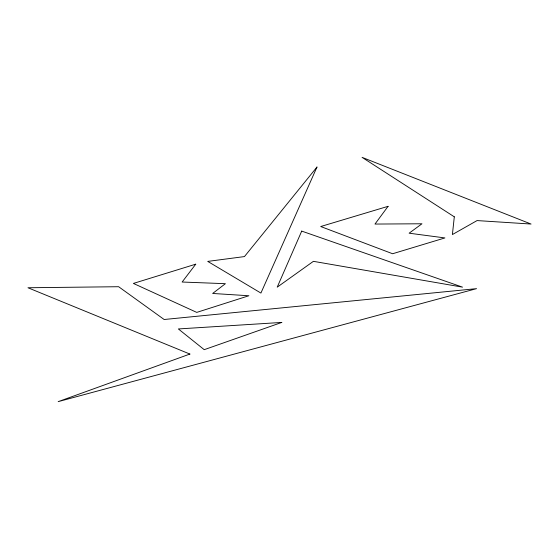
<?xml version="1.0" encoding="UTF-8"?>
<svg xmlns="http://www.w3.org/2000/svg" width="559" height="559" viewBox="0 0 559 559"><rect width="100%" height="100%" fill="white"/><g stroke="black" fill="none" stroke-linecap="round" stroke-linejoin="round"><path stroke-width="0.84" d="M454.306 216.829L452.406 234.549L477.065 220.581L531.05 224.04L362.085 157.358L454.306 216.829M301.713 231.105L277.208 287.172L313.41 261.332L462.524 287.144L301.713 231.105M316.967 167.071L260.913 293.07L207.738 261.402L244.451 256.581L316.967 167.071M388.079 206.32L374.984 224.061L421.975 223.775L409.125 233.201L444.929 237.931L392.614 253.744L320.712 226.528L388.079 206.32M195.741 264.183L182.136 282.029L225.396 283.686L212.665 293.461L248.86 295.753L196.747 312.397L133.398 283.427L195.741 264.183M189.885 354.057L58.185 401.641L476.541 288.654L164.15 319.503L118.634 286.718L27.95 287.752L189.885 354.057M281.785 322.424L204.224 349.675L178.363 328.951L281.785 322.424"/></g></svg>
